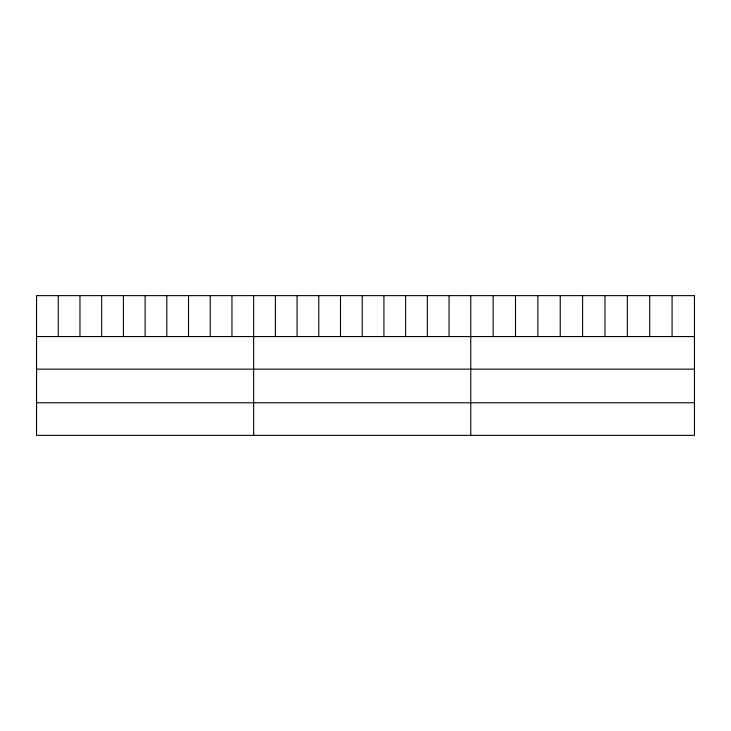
<?xml version="1.0" encoding="UTF-8"?>
<svg xmlns="http://www.w3.org/2000/svg" width="731" height="731" viewBox="0 0 731 731"><rect width="100%" height="100%" fill="white"/><g stroke="black" fill="none" stroke-linecap="round" stroke-linejoin="round"><path stroke-width="1.1" d="M36.55 336.552L694.45 336.552M36.55 369.164L694.45 369.164M36.55 402.763L694.45 402.763M672.081 295.635L672.081 336.552M649.713 295.635L649.713 336.552M627.344 295.635L627.344 336.552M604.976 295.635L604.976 336.552M582.607 295.635L582.607 336.552M560.238 295.635L560.238 336.552M537.87 295.635L537.87 336.552M515.501 295.635L515.501 336.552M493.133 295.635L493.133 336.552M470.764 295.635L470.764 435.365M449.053 295.635L449.053 336.552M427.343 295.635L427.343 336.552M405.632 295.635L405.632 336.552M383.921 295.635L383.921 336.552M362.21 295.635L362.21 336.552M340.5 295.635L340.5 336.552M318.789 295.635L318.789 336.552M297.078 295.635L297.078 336.552M275.368 295.635L275.368 336.552M253.657 295.635L253.657 435.365M231.946 295.635L231.946 336.552M210.236 295.635L210.236 336.552M188.525 295.635L188.525 336.552M166.814 295.635L166.814 336.552M145.103 295.635L145.103 336.552M123.393 295.635L123.393 336.552M101.682 295.635L101.682 336.552M79.971 295.635L79.971 336.552M58.261 295.635L58.261 336.552M694.45 295.635L36.55 295.635L36.55 435.365L694.45 435.365L694.45 295.635"/></g></svg>
